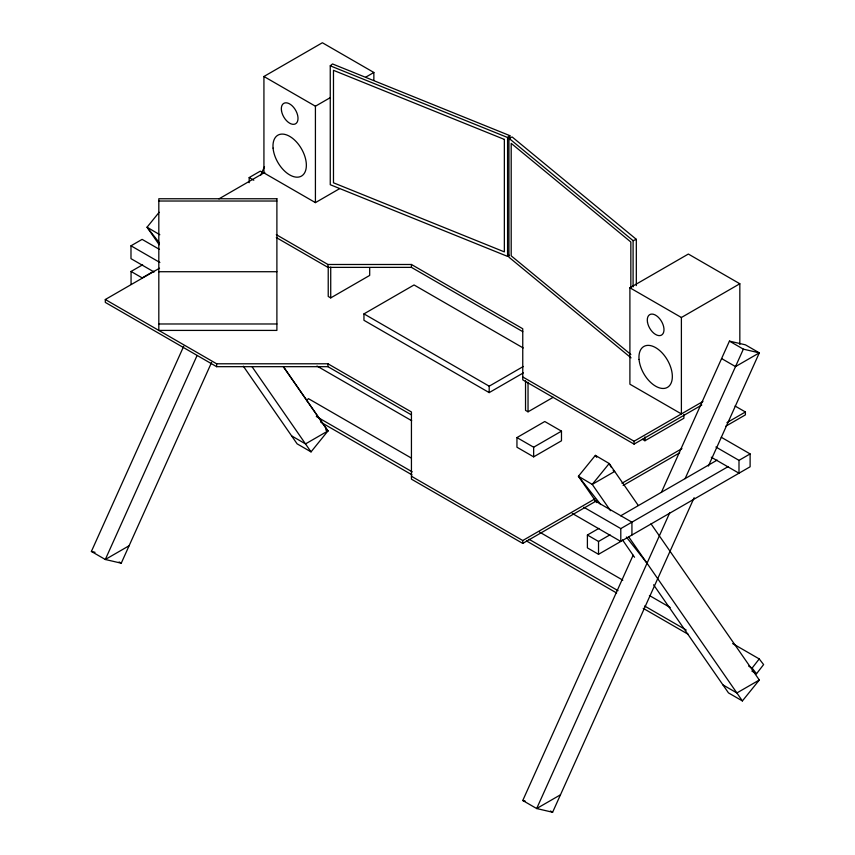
<?xml version="1.0" encoding="UTF-8"?>
<svg xmlns="http://www.w3.org/2000/svg" width="855" height="855" viewBox="0 0 855 855"><rect width="100%" height="100%" fill="white"/><g stroke="black" fill="none" stroke-linecap="round" stroke-linejoin="round"><path stroke-width="1.28" d="M211.591 362.402L121.25 563.199L105.304 559.491L91.389 551.454L183.718 346.243M260.657 175.232L264.494 166.714M197.088 355.488L105.304 559.491L129.094 545.757M694.142 497.706L552.619 812.25L536.673 808.541L522.758 800.504L633.117 555.216M661.364 492.437L729.443 341.113L745.4 344.822L759.315 352.859L708.378 466.061M669.764 512.722L536.673 808.541L560.463 794.808M685.111 478.629L743.358 349.15L759.315 352.859L735.514 366.592L721.599 358.555M306.795 400.664L308.377 398.622L411.266 458.024M759.229 658.916L763.611 664.581L756.515 673.751L752.122 668.086L759.229 658.916L732.639 643.569M291.598 435.868L297.113 443.841L311.028 451.878L327.946 430.952L283.304 366.581L327.946 430.952L325.798 429.712L327.903 430.973L305.513 443.905L291.598 435.868L243.344 366.207M653.594 584.788L728.481 692.892L742.397 700.929L759.315 680.003L651.029 523.859M159.148 212.286L147.049 227.206L159.201 244.754M638.151 505.294L609.188 463.517L595.358 455.373L578.418 476.256L596.651 502.58M509.078 255.153L507.581 256.393L330.254 184.712L330.254 65.814L332.51 63.943L509.837 135.635L509.837 139.6M507.581 256.393L507.581 137.495L509.837 135.635M759.315 680.003L736.882 692.945L722.967 684.919M339.488 188.731L315.42 202.624L263.928 172.902L263.928 76.49L322.378 42.75L373.859 72.472L373.859 80.402M263.928 76.49L315.42 106.212L330.319 97.62M365.844 77.11L373.859 72.472M154.092 271.997L130.986 258.659L130.986 245.802L142.112 239.379L159.447 249.382M249.179 182.703L249.179 177.562L260.315 171.139L262.624 172.464M218.912 198.894L264.826 172.389M131.061 284.32L131.061 271.463L142.625 264.793M153.761 271.217L142.186 277.896L131.061 271.463M411.437 414.878L327.946 366.677L216.625 366.677L105.304 302.403L105.304 299.517L159.522 268.214M328.224 266.899L328.224 296.461L330.725 297.903L369.691 275.417L369.691 267.701M523.346 372.887L489.188 392.605L363.952 320.304L363.952 313.881L414.055 284.961L523.207 347.974M739.832 283.764L681.392 317.504L681.392 413.916L629.9 384.194L629.9 287.782L688.35 254.042L739.832 283.764L739.832 344.512M363.952 313.881L489.188 386.182L523.346 366.464M525.536 380.817L525.536 410.379L528.037 411.821L553.249 397.276M516.944 437.578L544.774 421.515L561.479 431.155L561.479 440.795L533.648 456.859L516.944 447.218L516.944 437.578L533.648 447.218L561.479 431.155M522.758 376.959L634.079 441.233L702.938 401.476M276.304 234.665L327.946 264.484L411.437 264.484L522.758 328.758L522.758 379.855L634.079 444.119L701.784 405.024M642.426 439.299L644.927 440.752L683.893 418.255L683.893 414.397M411.437 476.256L522.758 540.531L595.433 498.572M621.959 483.246L681.948 448.619M726.942 422.648L745.4 411.982L745.4 414.878L725.788 426.196M105.304 299.517L216.625 363.781L327.946 363.781L411.437 411.982L411.437 479.153L522.758 543.417L596.587 500.795M623.113 485.48L679.639 452.84M721.246 437.247L750.124 453.92L750.113 466.787L598.521 554.307L587.396 547.884L587.396 535.027L598.874 528.39M620.698 515.8L717.163 460.097M587.396 535.027L598.521 541.45L610.01 534.824M583.826 507.25L620.794 528.593L728.3 466.531M715.892 447.015L738.998 460.353L750.124 453.92M631.043 357.86L508.939 257.184L508.939 138.275L512.156 136.971L636.323 239.347L636.323 285.591M508.939 138.275L633.095 240.65L636.323 239.347M158.816 201.021L276.892 201.021M276.304 237.562L327.946 267.38L411.437 267.38L522.758 331.644M158.816 271.719L276.892 271.719M158.816 323.981L276.892 323.981M91.389 551.454L95.065 552.309M522.758 800.504L525.205 801.082M330.254 65.814L507.581 137.495M729.443 341.113L743.358 349.15M629.9 287.782L681.392 317.504M735.065 406.029L745.4 411.982M249.179 177.562L253.807 180.223M711.264 457.201L738.998 473.21L738.998 460.353M594.962 500.827L631.931 522.17L631.931 535.016M130.986 245.802L159.864 262.474M316.97 366.036L411.704 420.724M572.273 513.438L620.794 541.45L620.794 528.593M539.58 532.109L622.814 580.16M649.405 595.518L670.213 607.531M316.297 416.471L412.249 471.864M529.01 539.27L618.026 590.666M644.617 606.013L686.234 630.05M748.659 666.088L752.122 668.086M320.689 422.135L412.014 474.867M526.466 540.937L616.637 592.996M643.227 608.343L688.307 634.378M751.887 671.09L756.515 673.751M119.102 561.97L121.25 563.199M550.47 811.01L552.619 812.25M159.81 234.73L147.049 227.206L159.447 242.927M613.153 470.539L614.681 471.447L592.237 484.4L578.418 476.256L600.734 504.557M630.84 354.483L511.194 255.827L511.194 143.351L630.84 242.008L630.84 288.317M626.362 537.047L647.032 563.253L742.397 700.929M610.502 510.681L592.237 484.4L609.188 463.517L611.453 467.525M628.767 536.972L647.032 563.253M595.358 455.373L596.705 457.318M622.483 539.868L634.538 557.278M251.979 366.624L311.028 451.878M644.927 436.894L644.927 440.752M634.079 441.233L634.079 444.119M633.095 240.65L633.095 286.895M598.521 541.45L598.521 554.307M533.648 447.218L533.648 456.859M528.037 382.26L528.037 411.821M522.758 540.531L522.758 543.417M489.188 386.182L489.188 392.605M411.437 264.484L411.437 267.38M330.725 267.059L330.725 297.903M327.946 264.484L327.946 267.38M327.946 363.781L327.946 366.677M315.42 106.212L315.42 202.624M216.625 363.781L216.625 366.677M276.892 198.755L158.816 198.755L158.816 330.415L276.892 330.415L276.892 198.755M504.354 139.408L333.482 70.324L333.482 182.799L504.354 251.883L504.354 139.408M639.048 359.421A23.619 13.637 60 0 0 665.511 388.17A23.619 13.637 60 0 0 662.379 353.158A23.619 13.637 60 0 0 639.048 359.421M647.481 322.196A11.81 6.819 60 0 0 661.257 335.235A11.81 6.819 60 0 0 658.19 317.141A11.81 6.819 60 0 0 647.481 322.196M273.076 148.129A23.619 13.637 60 0 0 299.539 176.878A23.619 13.637 60 0 0 296.407 141.877A23.619 13.637 60 0 0 273.076 148.129M281.519 110.915A11.81 6.819 60 0 0 295.296 123.943A11.81 6.819 60 0 0 292.218 105.86A11.81 6.819 60 0 0 281.519 110.915"/></g></svg>
